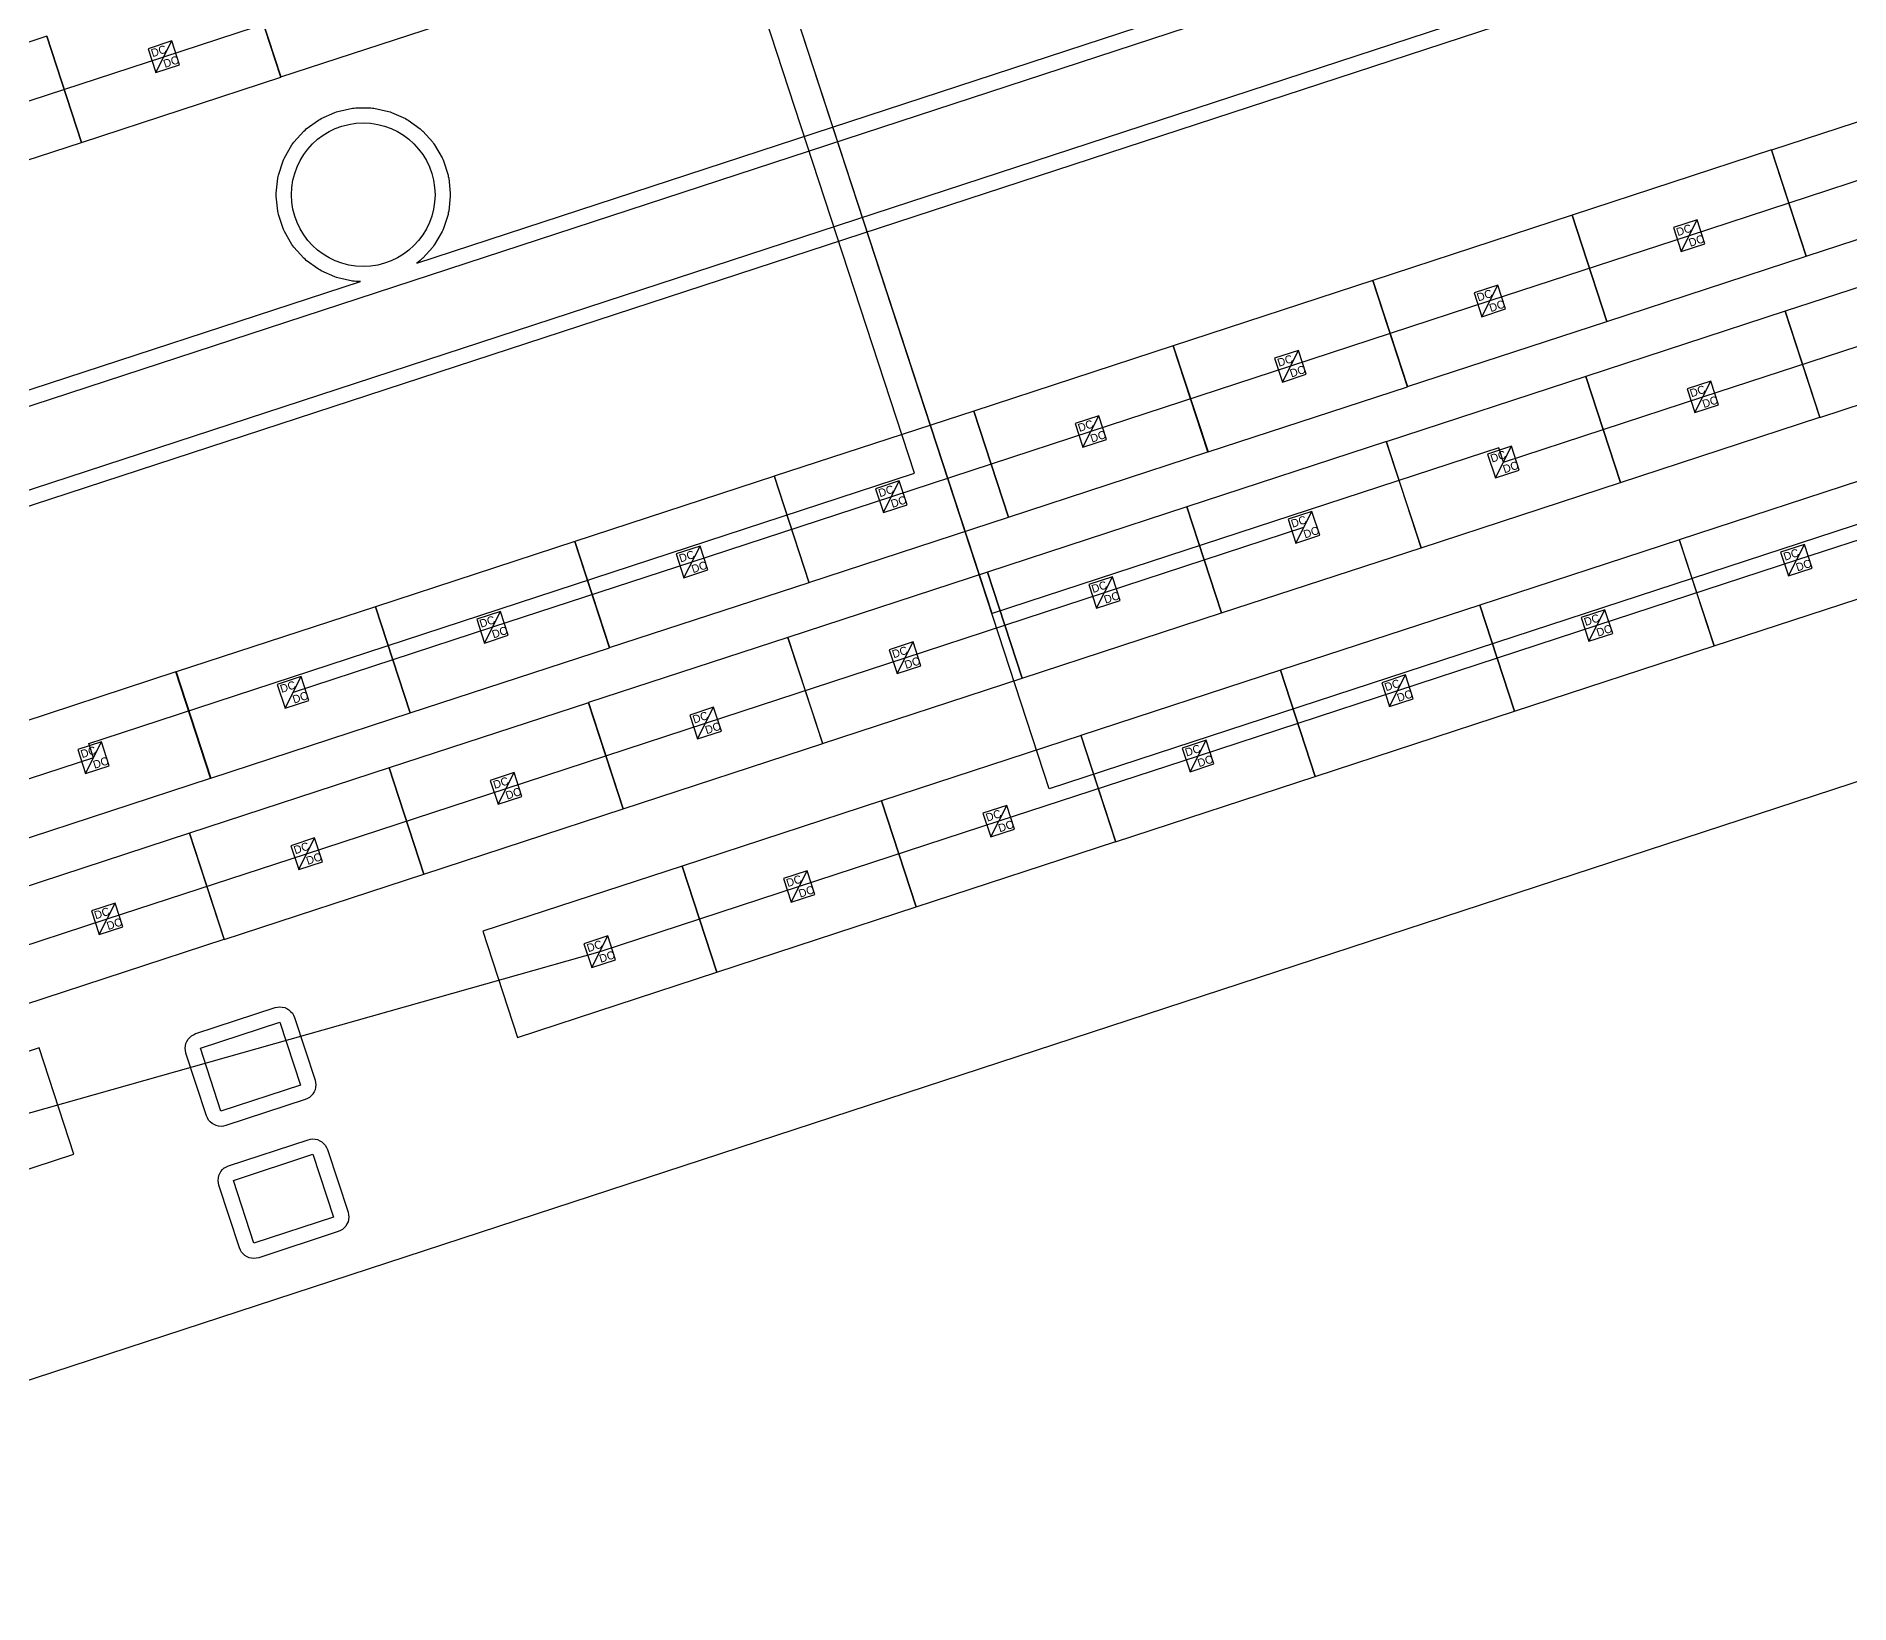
# Model space of a CAD drawing. Header units: feet. Extents: x -377 to 137, y -256 to 143.
# Drawn here: x -112.2 to -52.7, y -116.3 to -64.9 of the extents above; entities that cross this region are included whole.
import ezdxf

# ---------------------------------------------------------------- set-up
doc = ezdxf.new("R2010")
doc.units = ezdxf.units.FT
for name, color, linetype in [('Buildings', 7, 'CONTINUOUS'), ('Connections', 7, 'CONTINUOUS'), ('Modules', 7, 'CONTINUOUS'), ('Obstructions', 7, 'CONTINUOUS'), ('Setbacks', 7, 'CONTINUOUS'), ('Strings', 7, 'CONTINUOUS')]:
    doc.layers.add(name, color=color, linetype=linetype)

msp = doc.modelspace()

# ---------------------------------------------------------------- linework, layer by layer
at = {"layer": 'Buildings', "color": 252}
msp.add_line((-134.872, -116.347), (-1.2, -72.625), dxfattribs=at)
at = {"layer": 'Connections', "color": 91}
for p, q in [((-78.949, -89.619), (-92.001, -49.715)), ((-80.827, -83.878), (-92.001, -49.715)), ((-83.367, -79.276), (-92.936, -50.021)), ((-28.896, -73.248), (-78.949, -89.619)), ((-64.208, -78.442), (-64.675, -78.595)), ((-64.055, -78.91), (-64.208, -78.442)), ((-64.675, -78.595), (-80.827, -83.878)), ((-109.985, -87.982), (-83.367, -79.276)), ((-110.453, -88.135), (-109.985, -87.982)), ((-110.3, -88.603), (-110.453, -88.135))]:
    msp.add_line(p, q, dxfattribs=at)
at = {"layer": 'Modules', "color": 254}
for p, q in [((-105.291, -62.802), (-104.152, -66.281)), ((-104.152, -66.285), (-105.29, -62.806)), ((-104.152, -66.281), (-97.61, -64.142)), ((-111.831, -64.946), (-118.373, -67.086)), ((-111.832, -64.946), (-110.694, -68.425)), ((-110.693, -68.426), (-111.831, -64.946)), ((-107.73, -65.098), (-108.509, -65.353)), ((-108.509, -65.353), (-108.254, -66.133)), ((-108.254, -66.133), (-107.73, -65.098)), ((-107.475, -65.878), (-107.73, -65.098)), ((-108.254, -66.133), (-107.475, -65.878)), ((-110.694, -68.425), (-104.152, -66.285)), ((-48.719, -66.539), (-55.261, -68.678)), ((-117.235, -70.565), (-110.693, -68.426)), ((-55.258, -68.675), (-61.8, -70.815)), ((-55.261, -68.678), (-54.123, -72.158)), ((-54.12, -72.155), (-55.258, -68.675)), ((-54.123, -72.158), (-47.581, -70.018)), ((-61.799, -70.815), (-68.341, -72.955)), ((-61.8, -70.815), (-60.662, -74.294)), ((-60.661, -74.295), (-61.799, -70.815)), ((-57.697, -70.968), (-58.477, -71.222)), ((-58.477, -71.222), (-58.222, -72.002)), ((-58.222, -72.002), (-57.697, -70.968)), ((-57.442, -71.747), (-57.697, -70.968)), ((-58.222, -72.002), (-57.442, -71.747)), ((-48.27, -71.823), (-54.812, -73.963)), ((-60.662, -74.294), (-54.12, -72.155)), ((-68.34, -72.959), (-74.883, -75.099)), ((-68.341, -72.955), (-67.203, -76.435)), ((-67.202, -76.439), (-68.34, -72.959)), ((-64.239, -73.108), (-65.018, -73.363)), ((-64.763, -74.142), (-64.239, -73.108)), ((-63.984, -73.887), (-64.239, -73.108)), ((-65.018, -73.363), (-64.763, -74.142)), ((-67.203, -76.435), (-60.661, -74.295)), ((-64.763, -74.142), (-63.984, -73.887)), ((-54.811, -73.96), (-61.353, -76.1)), ((-54.812, -73.963), (-53.674, -77.443)), ((-53.673, -77.439), (-54.811, -73.96)), ((-74.885, -75.096), (-81.427, -77.236)), ((-73.747, -78.575), (-74.885, -75.096)), ((-74.883, -75.099), (-73.744, -78.578)), ((-70.78, -75.252), (-71.56, -75.507)), ((-71.56, -75.507), (-71.305, -76.286)), ((-71.305, -76.286), (-70.78, -75.252)), ((-70.525, -76.031), (-70.78, -75.252)), ((-53.674, -77.443), (-47.132, -75.303)), ((-71.305, -76.286), (-70.525, -76.031)), ((-61.353, -76.1), (-67.895, -78.24)), ((-60.215, -79.58), (-61.353, -76.1)), ((-61.353, -76.1), (-60.215, -79.579)), ((-73.744, -78.578), (-67.202, -76.439)), ((-57.251, -76.252), (-58.03, -76.507)), ((-58.03, -76.507), (-57.775, -77.287)), ((-57.775, -77.287), (-57.251, -76.252)), ((-56.996, -77.032), (-57.251, -76.252)), ((-81.429, -77.236), (-87.971, -79.376)), ((-80.291, -80.715), (-81.429, -77.236)), ((-81.427, -77.236), (-80.289, -80.715)), ((-57.775, -77.287), (-56.996, -77.032)), ((-77.324, -77.388), (-78.104, -77.643)), ((-78.104, -77.643), (-77.849, -78.423)), ((-77.849, -78.423), (-77.324, -77.388)), ((-77.07, -78.168), (-77.324, -77.388)), ((-60.215, -79.579), (-53.673, -77.439)), ((-77.849, -78.423), (-77.07, -78.168)), ((-67.894, -78.237), (-74.436, -80.377)), ((-67.895, -78.24), (-66.757, -81.719)), ((-66.756, -81.716), (-67.894, -78.237)), ((-63.792, -78.392), (-64.572, -78.647)), ((-64.317, -79.427), (-63.792, -78.392)), ((-63.537, -79.172), (-63.792, -78.392)), ((-80.289, -80.715), (-73.747, -78.575)), ((-64.572, -78.647), (-64.317, -79.427)), ((-87.968, -79.376), (-94.51, -81.516)), ((-87.971, -79.376), (-86.833, -82.855)), ((-86.83, -82.856), (-87.968, -79.376)), ((-83.869, -79.528), (-84.648, -79.783)), ((-84.393, -80.563), (-83.869, -79.528)), ((-83.614, -80.308), (-83.869, -79.528)), ((-66.757, -81.719), (-60.215, -79.58)), ((-64.317, -79.427), (-63.537, -79.172)), ((-51.742, -79.318), (-58.284, -81.458)), ((-84.648, -79.783), (-84.393, -80.563)), ((-86.833, -82.855), (-80.291, -80.715)), ((-84.393, -80.563), (-83.614, -80.308)), ((-74.438, -80.377), (-80.98, -82.517)), ((-73.3, -83.856), (-74.438, -80.377)), ((-74.436, -80.377), (-73.298, -83.856)), ((-70.334, -80.529), (-71.113, -80.784)), ((-71.113, -80.784), (-70.858, -81.564)), ((-70.858, -81.564), (-70.334, -80.529)), ((-70.079, -81.309), (-70.334, -80.529)), ((-70.858, -81.564), (-70.079, -81.309)), ((-58.283, -81.458), (-64.825, -83.598)), ((-58.284, -81.458), (-57.146, -84.937)), ((-57.145, -84.937), (-58.283, -81.458)), ((-94.512, -81.516), (-101.054, -83.656)), ((-93.374, -84.996), (-94.512, -81.516)), ((-94.51, -81.516), (-93.372, -84.995)), ((-90.407, -81.669), (-91.187, -81.923)), ((-91.187, -81.923), (-90.932, -82.703)), ((-90.932, -82.703), (-90.407, -81.669)), ((-90.152, -82.448), (-90.407, -81.669)), ((-73.298, -83.856), (-66.756, -81.716)), ((-54.181, -81.61), (-54.961, -81.865)), ((-54.961, -81.865), (-54.706, -82.645)), ((-54.706, -82.645), (-54.181, -81.61)), ((-53.927, -82.39), (-54.181, -81.61)), ((-90.932, -82.703), (-90.152, -82.448)), ((-80.98, -82.517), (-87.522, -84.657)), ((-79.842, -85.996), (-80.98, -82.517)), ((-80.98, -82.517), (-79.842, -85.996)), ((-76.878, -82.669), (-77.658, -82.924)), ((-77.403, -83.704), (-76.878, -82.669)), ((-76.623, -83.449), (-76.878, -82.669)), ((-54.706, -82.645), (-53.927, -82.39)), ((-93.372, -84.995), (-86.83, -82.856)), ((-77.658, -82.924), (-77.403, -83.704)), ((-57.146, -84.937), (-50.604, -82.797)), ((-101.053, -83.653), (-107.595, -85.793)), ((-101.054, -83.656), (-99.916, -87.136)), ((-99.915, -87.132), (-101.053, -83.653)), ((-96.952, -83.809), (-97.731, -84.064)), ((-97.476, -84.843), (-96.952, -83.809)), ((-96.697, -84.588), (-96.952, -83.809)), ((-79.842, -85.996), (-73.3, -83.856)), ((-77.403, -83.704), (-76.623, -83.449)), ((-64.827, -83.598), (-71.37, -85.738)), ((-63.689, -87.078), (-64.827, -83.598)), ((-64.825, -83.598), (-63.687, -87.077)), ((-60.723, -83.75), (-61.502, -84.005)), ((-61.248, -84.785), (-60.723, -83.75)), ((-60.468, -84.53), (-60.723, -83.75)), ((-97.731, -84.064), (-97.476, -84.843)), ((-61.502, -84.005), (-61.248, -84.785)), ((-99.916, -87.136), (-93.374, -84.996)), ((-97.476, -84.843), (-96.697, -84.588)), ((-87.521, -84.657), (-94.063, -86.797)), ((-87.522, -84.657), (-86.384, -88.136)), ((-86.383, -88.137), (-87.521, -84.657)), ((-83.42, -84.809), (-84.199, -85.064)), ((-83.944, -85.844), (-83.42, -84.809)), ((-83.165, -85.589), (-83.42, -84.809)), ((-63.687, -87.077), (-57.145, -84.937)), ((-61.248, -84.785), (-60.468, -84.53)), ((-84.199, -85.064), (-83.944, -85.844)), ((-83.944, -85.844), (-83.165, -85.589)), ((-107.598, -85.793), (-114.14, -87.933)), ((-106.46, -89.272), (-107.598, -85.793)), ((-107.595, -85.793), (-106.457, -89.272)), ((-103.493, -85.945), (-104.273, -86.2)), ((-104.273, -86.2), (-104.018, -86.98)), ((-104.018, -86.98), (-103.493, -85.945)), ((-103.238, -86.725), (-103.493, -85.945)), ((-86.384, -88.136), (-79.842, -85.996)), ((-71.369, -85.738), (-77.911, -87.878)), ((-71.37, -85.738), (-70.232, -89.217)), ((-70.231, -89.218), (-71.369, -85.738)), ((-67.267, -85.89), (-68.047, -86.145)), ((-68.047, -86.145), (-67.792, -86.925)), ((-67.792, -86.925), (-67.267, -85.89)), ((-67.012, -86.67), (-67.267, -85.89)), ((-104.018, -86.98), (-103.238, -86.725)), ((-94.066, -86.801), (-100.608, -88.941)), ((-92.927, -90.28), (-94.066, -86.801)), ((-94.063, -86.797), (-92.925, -90.276)), ((-67.792, -86.925), (-67.012, -86.67)), ((-106.457, -89.272), (-99.915, -87.132)), ((-89.961, -86.95), (-90.741, -87.205)), ((-90.741, -87.205), (-90.486, -87.984)), ((-90.486, -87.984), (-89.961, -86.95)), ((-89.706, -87.729), (-89.961, -86.95)), ((-70.232, -89.217), (-63.689, -87.078)), ((-90.486, -87.984), (-89.706, -87.729)), ((-77.907, -87.875), (-84.45, -90.015)), ((-77.911, -87.878), (-76.773, -91.358)), ((-76.769, -91.354), (-77.907, -87.875)), ((-73.809, -88.031), (-74.588, -88.286)), ((-74.333, -89.065), (-73.809, -88.031)), ((-73.554, -88.81), (-73.809, -88.031)), ((-110.037, -88.085), (-110.817, -88.34)), ((-110.817, -88.34), (-110.562, -89.12)), ((-110.562, -89.12), (-110.037, -88.085)), ((-109.782, -88.865), (-110.037, -88.085)), ((-92.925, -90.276), (-86.383, -88.137)), ((-74.588, -88.286), (-74.333, -89.065)), ((-110.562, -89.12), (-109.782, -88.865)), ((-100.607, -88.941), (-107.149, -91.081)), ((-100.608, -88.941), (-99.47, -92.42)), ((-99.469, -92.421), (-100.607, -88.941)), ((-96.505, -89.093), (-97.285, -89.348)), ((-97.03, -90.128), (-96.505, -89.093)), ((-96.25, -89.873), (-96.505, -89.093)), ((-76.773, -91.358), (-70.231, -89.218)), ((-74.333, -89.065), (-73.554, -88.81)), ((-113.002, -91.412), (-106.46, -89.272)), ((-97.285, -89.348), (-97.03, -90.128)), ((-99.47, -92.42), (-92.927, -90.28)), ((-97.03, -90.128), (-96.25, -89.873)), ((-84.452, -90.019), (-90.994, -92.159)), ((-83.314, -93.498), (-84.452, -90.019)), ((-84.45, -90.015), (-83.312, -93.494)), ((-80.347, -90.167), (-81.127, -90.422)), ((-80.872, -91.202), (-80.347, -90.167)), ((-80.092, -90.947), (-80.347, -90.167)), ((-81.127, -90.422), (-80.872, -91.202)), ((-80.872, -91.202), (-80.092, -90.947)), ((-107.151, -91.078), (-113.693, -93.218)), ((-106.013, -94.557), (-107.151, -91.078)), ((-107.149, -91.081), (-106.011, -94.561)), ((-103.047, -91.234), (-103.826, -91.489)), ((-103.826, -91.489), (-103.571, -92.268)), ((-103.571, -92.268), (-103.047, -91.234)), ((-102.792, -92.013), (-103.047, -91.234)), ((-83.312, -93.494), (-76.769, -91.354)), ((-103.571, -92.268), (-102.792, -92.013)), ((-90.993, -92.155), (-97.535, -94.295)), ((-90.994, -92.159), (-89.856, -95.638)), ((-89.855, -95.635), (-90.993, -92.155)), ((-106.011, -94.561), (-99.469, -92.421)), ((-86.892, -92.311), (-87.671, -92.566)), ((-87.671, -92.566), (-87.416, -93.346)), ((-87.416, -93.346), (-86.892, -92.311)), ((-86.637, -93.091), (-86.892, -92.311)), ((-109.591, -93.37), (-110.371, -93.625)), ((-110.116, -94.405), (-109.591, -93.37)), ((-109.336, -94.15), (-109.591, -93.37)), ((-87.416, -93.346), (-86.637, -93.091)), ((-110.371, -93.625), (-110.116, -94.405)), ((-89.856, -95.638), (-83.314, -93.498)), ((-112.555, -96.697), (-106.013, -94.557)), ((-110.116, -94.405), (-109.336, -94.15)), ((-97.535, -94.295), (-96.397, -97.774)), ((-93.433, -94.448), (-94.213, -94.703)), ((-93.958, -95.482), (-93.433, -94.448)), ((-93.178, -95.227), (-93.433, -94.448)), ((-94.213, -94.703), (-93.958, -95.482)), ((-96.397, -97.774), (-89.855, -95.635)), ((-93.958, -95.482), (-93.178, -95.227)), ((-112.085, -98.123), (-118.627, -100.263)), ((-110.947, -101.602), (-112.085, -98.123)), ((-117.489, -103.742), (-110.947, -101.602))]:
    msp.add_line(p, q, dxfattribs=at)
at = {"layer": 'Obstructions', "color": 252}
for p, q in [((-140.915, -86.393), (-36.214, -52.146)), ((-35.4, -54.637), (-140.101, -88.88)), ((-106.793, -98.131), (-104.184, -97.277)), ((-104.184, -97.277), (-103.51, -99.337)), ((-106.119, -100.191), (-106.793, -98.131)), ((-103.51, -99.337), (-106.119, -100.191)), ((-105.713, -102.463), (-103.105, -101.608)), ((-103.105, -101.608), (-102.431, -103.668)), ((-105.039, -104.523), (-105.713, -102.463)), ((-102.431, -103.668), (-105.039, -104.523))]:
    msp.add_line(p, q, dxfattribs=at)
msp.add_circle((-101.453, -70.141), 2.354, dxfattribs=at)
at = {"layer": 'Setbacks', "color": 2}
for p, q in [((-99.7, -72.382), (-38.947, -52.511)), ((-35.244, -55.115), (-139.944, -89.359)), ((-103.324, -67.984), (-102.926, -67.695)), ((-102.926, -67.695), (-102.879, -67.671)), ((-102.926, -67.695), (-102.926, -67.695)), ((-102.879, -67.671), (-102.835, -67.643)), ((-102.835, -67.642), (-102.385, -67.442)), ((-102.835, -67.643), (-102.835, -67.642)), ((-102.385, -67.442), (-102.335, -67.429)), ((-102.385, -67.442), (-102.385, -67.442)), ((-102.335, -67.429), (-102.286, -67.41)), ((-102.286, -67.41), (-102.285, -67.41)), ((-102.285, -67.41), (-101.804, -67.307)), ((-101.804, -67.307), (-101.751, -67.305)), ((-101.804, -67.307), (-101.804, -67.307)), ((-101.751, -67.305), (-101.7, -67.297)), ((-101.7, -67.297), (-101.699, -67.296)), ((-101.699, -67.296), (-101.207, -67.296)), ((-101.207, -67.296), (-101.207, -67.297)), ((-101.207, -67.297), (-101.155, -67.305)), ((-101.155, -67.305), (-101.103, -67.307)), ((-101.103, -67.307), (-101.103, -67.307)), ((-101.103, -67.307), (-100.621, -67.41)), ((-100.621, -67.41), (-100.621, -67.41)), ((-100.621, -67.41), (-100.572, -67.429)), ((-100.572, -67.429), (-100.522, -67.442)), ((-100.522, -67.442), (-100.521, -67.442)), ((-100.521, -67.442), (-100.072, -67.642)), ((-100.072, -67.642), (-100.071, -67.643)), ((-100.071, -67.643), (-100.027, -67.671)), ((-100.027, -67.671), (-99.981, -67.695)), ((-99.981, -67.695), (-99.981, -67.695)), ((-99.981, -67.695), (-99.582, -67.984)), ((-103.732, -68.42), (-103.402, -68.055)), ((-103.402, -68.054), (-103.362, -68.022)), ((-103.402, -68.055), (-103.402, -68.054)), ((-103.362, -68.022), (-103.325, -67.985)), ((-103.325, -67.985), (-103.324, -67.984)), ((-99.582, -67.984), (-99.582, -67.985)), ((-99.582, -67.985), (-99.545, -68.022)), ((-99.545, -68.022), (-99.505, -68.054)), ((-99.505, -68.054), (-99.504, -68.055)), ((-99.504, -68.055), (-99.175, -68.42)), ((-104.082, -69.027), (-104.059, -68.981)), ((-104.059, -68.981), (-104.04, -68.932)), ((-104.04, -68.932), (-103.794, -68.506)), ((-104.04, -68.932), (-104.04, -68.932)), ((-103.794, -68.506), (-103.793, -68.505)), ((-103.793, -68.505), (-103.76, -68.465)), ((-103.76, -68.465), (-103.732, -68.421)), ((-103.732, -68.421), (-103.732, -68.42)), ((-99.175, -68.42), (-99.175, -68.421)), ((-99.175, -68.421), (-99.146, -68.465)), ((-99.146, -68.465), (-99.113, -68.505)), ((-99.113, -68.505), (-99.113, -68.506)), ((-99.113, -68.506), (-98.867, -68.932)), ((-98.867, -68.932), (-98.867, -68.932)), ((-98.867, -68.932), (-98.848, -68.981)), ((-98.848, -68.981), (-98.825, -69.027)), ((-104.256, -69.598), (-104.243, -69.548)), ((-104.243, -69.548), (-104.235, -69.496)), ((-104.235, -69.496), (-104.234, -69.496)), ((-104.234, -69.496), (-104.082, -69.028)), ((-104.082, -69.028), (-104.082, -69.027)), ((-98.825, -69.027), (-98.824, -69.028)), ((-98.824, -69.028), (-98.672, -69.496)), ((-98.672, -69.496), (-98.672, -69.496)), ((-98.672, -69.496), (-98.664, -69.548)), ((-98.664, -69.548), (-98.65, -69.598)), ((-104.308, -70.088), (-104.256, -69.599)), ((-104.308, -70.089), (-104.308, -70.088)), ((-104.305, -70.141), (-104.308, -70.089)), ((-104.308, -70.193), (-104.305, -70.141)), ((-104.256, -69.599), (-104.256, -69.598)), ((-98.65, -69.598), (-98.65, -69.599)), ((-98.65, -69.599), (-98.599, -70.088)), ((-98.599, -70.089), (-98.602, -70.141)), ((-98.602, -70.141), (-98.599, -70.193)), ((-98.599, -70.088), (-98.599, -70.089)), ((-104.256, -70.683), (-104.308, -70.193)), ((-104.308, -70.193), (-104.308, -70.193)), ((-104.243, -70.734), (-104.256, -70.683)), ((-104.256, -70.683), (-104.256, -70.683)), ((-104.235, -70.785), (-104.243, -70.734)), ((-104.234, -70.786), (-104.235, -70.785)), ((-104.082, -71.254), (-104.234, -70.786)), ((-98.672, -70.786), (-98.824, -71.254)), ((-98.664, -70.734), (-98.672, -70.785)), ((-98.672, -70.785), (-98.672, -70.786)), ((-98.65, -70.683), (-98.664, -70.734)), ((-98.599, -70.193), (-98.65, -70.683)), ((-98.65, -70.683), (-98.65, -70.683)), ((-98.599, -70.193), (-98.599, -70.193)), ((-104.059, -71.301), (-104.082, -71.254)), ((-104.082, -71.254), (-104.082, -71.254)), ((-104.04, -71.349), (-104.059, -71.301)), ((-104.04, -71.35), (-104.04, -71.349)), ((-103.794, -71.776), (-104.04, -71.35)), ((-98.867, -71.35), (-99.113, -71.776)), ((-98.848, -71.301), (-98.867, -71.349)), ((-98.867, -71.349), (-98.867, -71.35)), ((-98.825, -71.254), (-98.848, -71.301)), ((-98.824, -71.254), (-98.825, -71.254)), ((-103.793, -71.776), (-103.794, -71.776)), ((-103.76, -71.817), (-103.793, -71.776)), ((-103.732, -71.861), (-103.76, -71.817)), ((-103.402, -72.227), (-103.732, -71.861)), ((-103.732, -71.861), (-103.732, -71.861)), ((-99.175, -71.861), (-99.504, -72.227)), ((-99.146, -71.817), (-99.175, -71.861)), ((-99.175, -71.861), (-99.175, -71.861)), ((-99.113, -71.776), (-99.146, -71.817)), ((-99.113, -71.776), (-99.113, -71.776)), ((-103.362, -72.26), (-103.402, -72.227)), ((-103.402, -72.227), (-103.402, -72.227)), ((-103.325, -72.297), (-103.362, -72.26)), ((-103.324, -72.297), (-103.325, -72.297)), ((-102.926, -72.586), (-103.324, -72.297)), ((-99.582, -72.297), (-99.7, -72.382)), ((-99.545, -72.26), (-99.582, -72.297)), ((-99.582, -72.297), (-99.582, -72.297)), ((-99.505, -72.227), (-99.545, -72.26)), ((-99.504, -72.227), (-99.505, -72.227)), ((-141.071, -85.915), (-101.542, -72.985)), ((-102.926, -72.587), (-102.926, -72.586)), ((-102.879, -72.61), (-102.926, -72.587)), ((-102.835, -72.639), (-102.879, -72.61)), ((-102.385, -72.839), (-102.835, -72.639)), ((-102.835, -72.639), (-102.835, -72.639)), ((-102.335, -72.853), (-102.385, -72.839)), ((-102.385, -72.839), (-102.385, -72.839)), ((-102.286, -72.872), (-102.335, -72.853)), ((-102.285, -72.872), (-102.286, -72.872)), ((-101.804, -72.974), (-102.285, -72.872)), ((-101.751, -72.977), (-101.804, -72.974)), ((-101.804, -72.974), (-101.804, -72.974)), ((-101.7, -72.985), (-101.751, -72.977)), ((-101.699, -72.985), (-101.7, -72.985)), ((-101.542, -72.985), (-101.699, -72.985)), ((-106.949, -97.653), (-104.341, -96.798)), ((-104.341, -96.798), (-104.341, -96.798)), ((-104.341, -96.798), (-104.341, -96.798)), ((-104.341, -96.798), (-104.34, -96.798)), ((-104.34, -96.798), (-104.263, -96.786)), ((-104.263, -96.786), (-104.186, -96.773)), ((-104.186, -96.773), (-104.186, -96.773)), ((-104.186, -96.773), (-104.185, -96.773)), ((-104.185, -96.773), (-104.185, -96.773)), ((-104.185, -96.773), (-104.185, -96.773)), ((-104.185, -96.773), (-104.108, -96.786)), ((-104.108, -96.786), (-104.03, -96.798)), ((-104.03, -96.798), (-104.03, -96.798)), ((-104.03, -96.798), (-104.03, -96.798)), ((-104.03, -96.798), (-104.03, -96.798)), ((-104.03, -96.798), (-104.029, -96.798)), ((-104.029, -96.798), (-103.959, -96.833)), ((-103.959, -96.833), (-103.89, -96.869)), ((-103.89, -96.869), (-103.889, -96.869)), ((-103.889, -96.869), (-103.889, -96.869)), ((-103.889, -96.869), (-103.889, -96.869)), ((-103.889, -96.869), (-103.889, -96.869)), ((-103.889, -96.869), (-103.834, -96.924)), ((-103.834, -96.924), (-103.778, -96.98)), ((-103.778, -96.98), (-103.778, -96.98)), ((-103.778, -96.98), (-103.778, -96.98)), ((-103.778, -96.98), (-103.778, -96.98)), ((-103.778, -96.98), (-103.777, -96.981)), ((-103.777, -96.981), (-103.742, -97.05)), ((-103.742, -97.05), (-103.706, -97.12)), ((-103.706, -97.12), (-103.706, -97.12)), ((-103.706, -97.12), (-103.706, -97.12)), ((-103.706, -97.12), (-103.706, -97.12)), ((-103.706, -97.12), (-103.032, -99.18)), ((-107.296, -98.132), (-107.284, -98.055)), ((-107.296, -98.132), (-107.296, -98.132)), ((-107.296, -98.132), (-107.296, -98.132)), ((-107.296, -98.133), (-107.296, -98.132)), ((-107.284, -98.21), (-107.296, -98.133)), ((-107.296, -98.133), (-107.296, -98.133)), ((-107.284, -98.055), (-107.272, -97.978)), ((-107.272, -97.977), (-107.271, -97.976)), ((-107.272, -97.978), (-107.272, -97.977)), ((-107.272, -97.977), (-107.272, -97.977)), ((-107.272, -97.977), (-107.272, -97.977)), ((-107.271, -97.976), (-107.236, -97.907)), ((-107.236, -97.907), (-107.201, -97.837)), ((-107.201, -97.837), (-107.201, -97.836)), ((-107.201, -97.836), (-107.2, -97.836)), ((-107.201, -97.837), (-107.201, -97.837)), ((-107.2, -97.836), (-107.145, -97.781)), ((-107.2, -97.836), (-107.2, -97.836)), ((-107.145, -97.781), (-107.09, -97.725)), ((-107.09, -97.725), (-107.09, -97.725)), ((-107.09, -97.725), (-107.089, -97.725)), ((-107.089, -97.725), (-107.019, -97.689)), ((-107.089, -97.725), (-107.089, -97.725)), ((-107.089, -97.725), (-107.089, -97.725)), ((-107.019, -97.689), (-106.95, -97.653)), ((-106.95, -97.653), (-106.949, -97.653)), ((-107.271, -98.287), (-107.284, -98.21)), ((-107.271, -98.288), (-107.271, -98.287)), ((-106.597, -100.348), (-107.271, -98.288)), ((-103.032, -99.18), (-103.032, -99.181)), ((-103.032, -99.181), (-103.02, -99.258)), ((-103.02, -99.258), (-103.007, -99.335)), ((-103.007, -99.336), (-103.019, -99.413)), ((-103.007, -99.335), (-103.007, -99.335)), ((-103.007, -99.335), (-103.007, -99.335)), ((-103.007, -99.335), (-103.007, -99.336)), ((-103.007, -99.336), (-103.007, -99.336)), ((-103.354, -99.815), (-105.962, -100.669)), ((-103.353, -99.815), (-103.354, -99.815)), ((-103.284, -99.779), (-103.353, -99.815)), ((-103.214, -99.743), (-103.284, -99.779)), ((-103.213, -99.743), (-103.214, -99.743)), ((-103.214, -99.743), (-103.214, -99.743)), ((-103.214, -99.743), (-103.214, -99.743)), ((-103.158, -99.687), (-103.213, -99.743)), ((-103.213, -99.743), (-103.213, -99.743)), ((-103.103, -99.632), (-103.158, -99.687)), ((-103.102, -99.631), (-103.103, -99.632)), ((-103.103, -99.632), (-103.103, -99.632)), ((-103.067, -99.561), (-103.102, -99.631)), ((-103.102, -99.631), (-103.102, -99.631)), ((-103.102, -99.631), (-103.102, -99.631)), ((-103.032, -99.492), (-103.067, -99.561)), ((-103.031, -99.491), (-103.032, -99.492)), ((-103.019, -99.413), (-103.031, -99.49)), ((-103.031, -99.49), (-103.031, -99.491)), ((-103.031, -99.491), (-103.031, -99.491)), ((-103.031, -99.491), (-103.031, -99.491)), ((-106.561, -100.418), (-106.597, -100.348)), ((-106.597, -100.348), (-106.597, -100.348)), ((-106.597, -100.348), (-106.597, -100.348)), ((-106.597, -100.348), (-106.597, -100.348)), ((-106.526, -100.487), (-106.561, -100.418)), ((-106.525, -100.488), (-106.526, -100.487)), ((-106.469, -100.543), (-106.525, -100.488)), ((-106.525, -100.488), (-106.525, -100.488)), ((-106.525, -100.488), (-106.525, -100.488)), ((-106.525, -100.488), (-106.525, -100.488)), ((-106.414, -100.599), (-106.469, -100.543)), ((-106.413, -100.599), (-106.414, -100.599)), ((-106.414, -100.599), (-106.414, -100.599)), ((-106.414, -100.599), (-106.414, -100.599)), ((-106.414, -100.599), (-106.414, -100.599)), ((-106.343, -100.635), (-106.413, -100.599)), ((-106.274, -100.67), (-106.343, -100.635)), ((-106.273, -100.67), (-106.274, -100.67)), ((-106.196, -100.682), (-106.273, -100.67)), ((-106.273, -100.67), (-106.273, -100.67)), ((-106.273, -100.67), (-106.273, -100.67)), ((-106.273, -100.67), (-106.273, -100.67)), ((-106.118, -100.694), (-106.196, -100.682)), ((-106.117, -100.694), (-106.118, -100.694)), ((-106.118, -100.694), (-106.118, -100.694)), ((-106.118, -100.694), (-106.118, -100.694)), ((-106.04, -100.682), (-106.117, -100.694)), ((-106.117, -100.694), (-106.117, -100.694)), ((-105.963, -100.67), (-106.04, -100.682)), ((-105.962, -100.67), (-105.963, -100.67)), ((-105.962, -100.669), (-105.962, -100.669)), ((-105.962, -100.669), (-105.962, -100.67)), ((-103.261, -101.13), (-103.184, -101.117)), ((-103.184, -101.117), (-103.107, -101.105)), ((-103.107, -101.105), (-103.106, -101.105)), ((-103.106, -101.105), (-103.106, -101.105)), ((-103.106, -101.105), (-103.106, -101.105)), ((-103.106, -101.105), (-103.105, -101.105)), ((-103.105, -101.105), (-103.029, -101.117)), ((-103.029, -101.117), (-102.951, -101.129)), ((-105.87, -101.985), (-103.261, -101.13)), ((-103.261, -101.13), (-103.261, -101.13)), ((-103.261, -101.13), (-103.261, -101.13)), ((-103.261, -101.13), (-103.261, -101.13)), ((-102.951, -101.129), (-102.95, -101.129)), ((-102.95, -101.129), (-102.95, -101.129)), ((-102.95, -101.129), (-102.95, -101.129)), ((-102.95, -101.129), (-102.95, -101.129)), ((-102.95, -101.129), (-102.881, -101.164)), ((-102.881, -101.164), (-102.81, -101.2)), ((-102.81, -101.2), (-102.81, -101.2)), ((-102.81, -101.2), (-102.81, -101.2)), ((-102.81, -101.2), (-102.81, -101.2)), ((-102.81, -101.2), (-102.809, -101.201)), ((-102.809, -101.201), (-102.754, -101.256)), ((-102.754, -101.256), (-102.699, -101.311)), ((-102.699, -101.311), (-102.698, -101.311)), ((-102.698, -101.311), (-102.698, -101.312)), ((-102.698, -101.312), (-102.698, -101.312)), ((-102.698, -101.312), (-102.698, -101.312)), ((-102.698, -101.312), (-102.662, -101.382)), ((-102.662, -101.382), (-102.627, -101.451)), ((-102.627, -101.451), (-102.626, -101.452)), ((-102.626, -101.452), (-102.626, -101.452)), ((-102.626, -101.452), (-102.626, -101.452)), ((-102.626, -101.452), (-101.952, -103.512)), ((-106.204, -102.386), (-106.192, -102.309)), ((-106.192, -102.308), (-106.157, -102.238)), ((-106.192, -102.309), (-106.192, -102.308)), ((-106.192, -102.308), (-106.192, -102.308)), ((-106.192, -102.308), (-106.192, -102.308)), ((-106.192, -102.309), (-106.192, -102.309)), ((-106.157, -102.238), (-106.121, -102.168)), ((-106.121, -102.168), (-106.066, -102.112)), ((-106.121, -102.168), (-106.121, -102.168)), ((-106.121, -102.168), (-106.121, -102.168)), ((-106.121, -102.168), (-106.121, -102.168)), ((-106.121, -102.168), (-106.121, -102.168)), ((-106.066, -102.112), (-106.01, -102.057)), ((-106.01, -102.057), (-106.01, -102.056)), ((-106.01, -102.056), (-106.01, -102.056)), ((-106.01, -102.056), (-106.01, -102.056)), ((-106.01, -102.056), (-106.009, -102.056)), ((-106.009, -102.056), (-105.94, -102.021)), ((-105.94, -102.021), (-105.87, -101.985)), ((-105.87, -101.985), (-105.87, -101.985)), ((-106.216, -102.463), (-106.204, -102.386)), ((-106.216, -102.464), (-106.216, -102.463)), ((-106.216, -102.464), (-106.216, -102.464)), ((-106.216, -102.465), (-106.216, -102.464)), ((-106.216, -102.464), (-106.216, -102.464)), ((-106.204, -102.542), (-106.216, -102.465)), ((-106.192, -102.619), (-106.204, -102.542)), ((-106.191, -102.619), (-106.192, -102.619)), ((-106.191, -102.62), (-106.191, -102.619)), ((-105.517, -104.679), (-106.191, -102.62)), ((-106.191, -102.62), (-106.191, -102.62)), ((-106.191, -102.62), (-106.191, -102.62)), ((-102.135, -104.075), (-102.204, -104.111)), ((-102.134, -104.075), (-102.135, -104.075)), ((-102.078, -104.019), (-102.134, -104.074)), ((-102.134, -104.074), (-102.134, -104.075)), ((-102.134, -104.075), (-102.134, -104.075)), ((-102.134, -104.075), (-102.134, -104.075)), ((-102.023, -103.963), (-102.078, -104.019)), ((-101.987, -103.893), (-102.023, -103.962)), ((-102.023, -103.962), (-102.023, -103.963)), ((-102.023, -103.963), (-102.023, -103.963)), ((-102.023, -103.963), (-102.023, -103.963)), ((-102.023, -103.963), (-102.023, -103.963)), ((-101.952, -103.823), (-101.987, -103.893)), ((-101.952, -103.512), (-101.952, -103.512)), ((-101.952, -103.512), (-101.94, -103.59)), ((-101.94, -103.745), (-101.952, -103.822)), ((-101.952, -103.822), (-101.952, -103.822)), ((-101.952, -103.822), (-101.952, -103.823)), ((-101.952, -103.823), (-101.952, -103.823)), ((-101.952, -103.823), (-101.952, -103.823)), ((-101.94, -103.59), (-101.928, -103.666)), ((-101.928, -103.668), (-101.94, -103.745)), ((-101.928, -103.666), (-101.927, -103.667)), ((-101.927, -103.667), (-101.928, -103.668)), ((-101.927, -103.667), (-101.927, -103.667)), ((-101.927, -103.667), (-101.927, -103.667)), ((-105.517, -104.68), (-105.517, -104.679)), ((-105.517, -104.679), (-105.517, -104.679)), ((-105.517, -104.679), (-105.517, -104.679)), ((-105.481, -104.75), (-105.517, -104.68)), ((-102.274, -104.146), (-104.882, -105.001)), ((-102.204, -104.111), (-102.274, -104.146)), ((-102.274, -104.146), (-102.274, -104.146)), ((-105.446, -104.819), (-105.481, -104.75)), ((-105.446, -104.82), (-105.446, -104.819)), ((-105.446, -104.819), (-105.446, -104.819)), ((-105.446, -104.819), (-105.446, -104.819)), ((-105.445, -104.82), (-105.446, -104.82)), ((-105.39, -104.875), (-105.445, -104.82)), ((-105.335, -104.93), (-105.39, -104.875)), ((-105.334, -104.93), (-105.335, -104.93)), ((-105.334, -104.931), (-105.334, -104.93)), ((-105.263, -104.966), (-105.334, -104.931)), ((-105.334, -104.931), (-105.334, -104.931)), ((-105.334, -104.931), (-105.334, -104.931)), ((-105.194, -105.001), (-105.263, -104.966)), ((-105.194, -105.002), (-105.194, -105.001)), ((-105.193, -105.002), (-105.194, -105.002)), ((-105.194, -105.002), (-105.194, -105.002)), ((-105.194, -105.002), (-105.194, -105.002)), ((-105.115, -105.014), (-105.193, -105.002)), ((-105.039, -105.026), (-105.115, -105.014)), ((-105.038, -105.026), (-105.039, -105.026)), ((-105.037, -105.026), (-105.038, -105.026)), ((-105.038, -105.026), (-105.038, -105.026)), ((-105.038, -105.026), (-105.038, -105.026)), ((-104.96, -105.014), (-105.037, -105.026)), ((-104.883, -105.001), (-104.96, -105.014)), ((-104.882, -105.001), (-104.883, -105.001)), ((-104.883, -105.001), (-104.883, -105.001)), ((-104.883, -105.001), (-104.883, -105.001))]:
    msp.add_line(p, q, dxfattribs=at)
at = {"layer": 'Strings', "color": 11}
for p, q in [((-107.992, -65.616), (-101.45, -63.472)), ((-114.533, -67.756), (-107.992, -65.616)), ((-51.421, -69.348), (-57.96, -71.485)), ((-57.96, -71.485), (-64.501, -73.625)), ((-64.501, -73.625), (-71.042, -75.769)), ((-57.513, -76.77), (-50.972, -74.633)), ((-71.042, -75.769), (-77.587, -77.905)), ((-64.055, -78.91), (-57.513, -76.77)), ((-77.587, -77.905), (-84.131, -80.046)), ((-84.131, -80.046), (-90.67, -82.186)), ((-47.902, -79.987), (-54.444, -82.127)), ((-77.14, -83.186), (-70.596, -81.046)), ((-90.67, -82.186), (-97.214, -84.326)), ((-54.444, -82.127), (-60.985, -84.268)), ((-83.682, -85.327), (-77.14, -83.186)), ((-97.214, -84.326), (-103.755, -86.463)), ((-60.985, -84.268), (-67.53, -86.408)), ((-90.223, -87.467), (-83.682, -85.327)), ((-67.53, -86.408), (-74.071, -88.548)), ((-96.768, -89.611), (-90.223, -87.467)), ((-110.3, -88.603), (-116.838, -90.743)), ((-74.071, -88.548), (-80.609, -90.684)), ((-103.309, -91.751), (-96.768, -89.611)), ((-80.609, -90.684), (-87.154, -92.828)), ((-109.853, -93.887), (-103.309, -91.751)), ((-87.154, -92.828), (-93.695, -94.965)), ((-116.392, -96.031), (-109.853, -93.887)), ((-93.695, -94.965), (-114.787, -100.933))]:
    msp.add_line(p, q, dxfattribs=at)

# ---------------------------------------------------------------- texts
at = {"layer": 'Modules'}
for p in [(-108.365, -65.634), (-107.958, -65.984), (-58.333, -71.503), (-57.925, -71.853), (-64.875, -73.644), (-64.467, -73.993), (-71.416, -75.787), (-71.008, -76.137), (-57.887, -76.788), (-57.479, -77.138), (-77.96, -77.924), (-77.553, -78.274), (-64.428, -78.928), (-64.02, -79.278), (-84.505, -80.064), (-84.097, -80.414), (-70.97, -81.065), (-70.562, -81.415), (-91.043, -82.204), (-54.817, -82.146), (-90.635, -82.554), (-54.41, -82.496), (-77.514, -83.205), (-77.106, -83.555), (-97.588, -84.345), (-97.18, -84.694), (-61.359, -84.286), (-60.951, -84.636), (-84.055, -85.345), (-83.648, -85.695), (-104.129, -86.481), (-67.903, -86.426), (-103.721, -86.831), (-67.495, -86.776), (-90.597, -87.486), (-90.189, -87.835), (-110.673, -88.621), (-110.266, -88.971), (-74.445, -88.567), (-74.037, -88.916), (-97.141, -89.629), (-96.733, -89.979), (-80.983, -90.703), (-80.575, -91.053), (-103.683, -91.77), (-103.275, -92.119), (-87.527, -92.847), (-87.12, -93.197), (-110.227, -93.906), (-109.819, -94.256), (-94.069, -94.984), (-93.661, -95.333)]:
    msp.add_text('DC', height=0.2625, rotation=18.11193, dxfattribs=at).set_placement(p)

doc.saveas('drawing.dxf')
